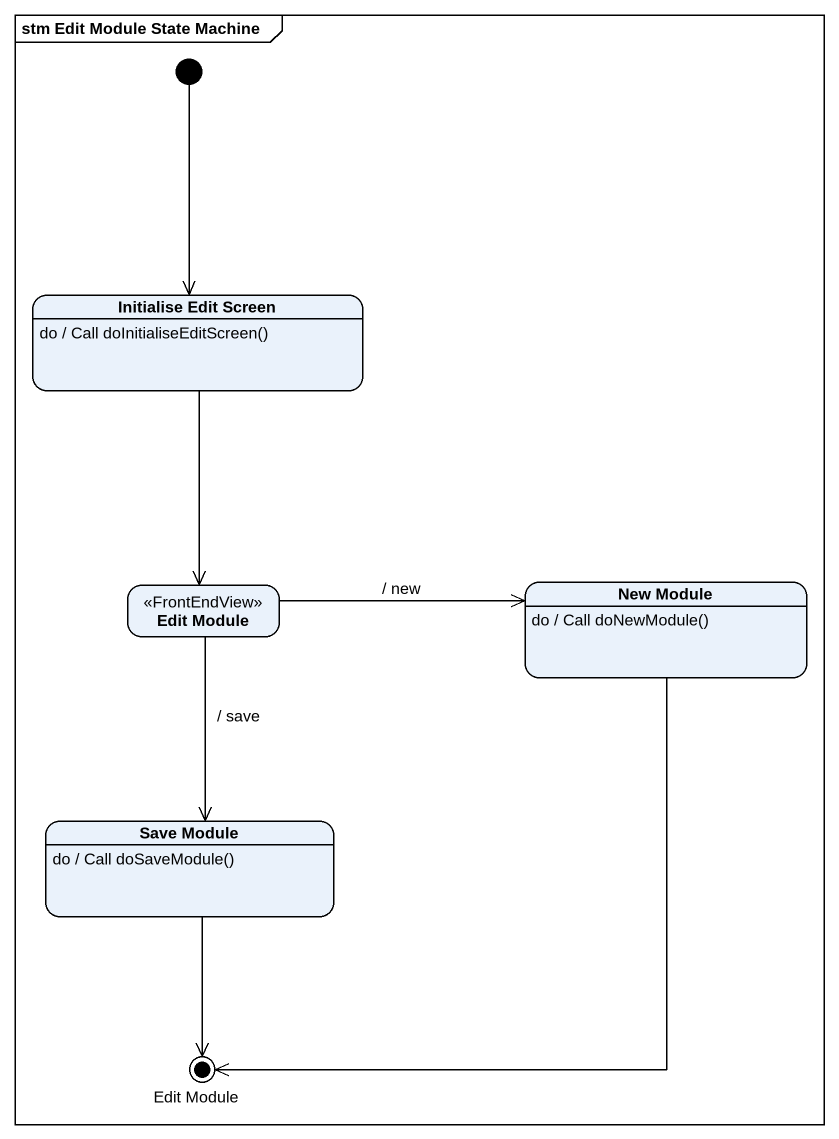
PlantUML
@startuml
mainframe stm Edit Module State Machine
hide empty description
state "Initialise Edit Screen" as Initialise_Edit_Screen
Initialise_Edit_Screen : do / Call doInitialiseEditScreen()
state "Edit Module" as Edit_Module <<FrontEndView>>
state "New Module" as New_Module
New_Module : do / Call doNewModule()
state "Save Module" as Save_Module
Save_Module : do / Call doSaveModule()
state "Edit Module" as Edit_Module_2 <<end>>
[*] --> Initialise_Edit_Screen
Initialise_Edit_Screen --> Edit_Module
Edit_Module -right-> New_Module : / new
Edit_Module --> Save_Module : / save
New_Module --> Edit_Module_2
Save_Module --> Edit_Module_2
@enduml
